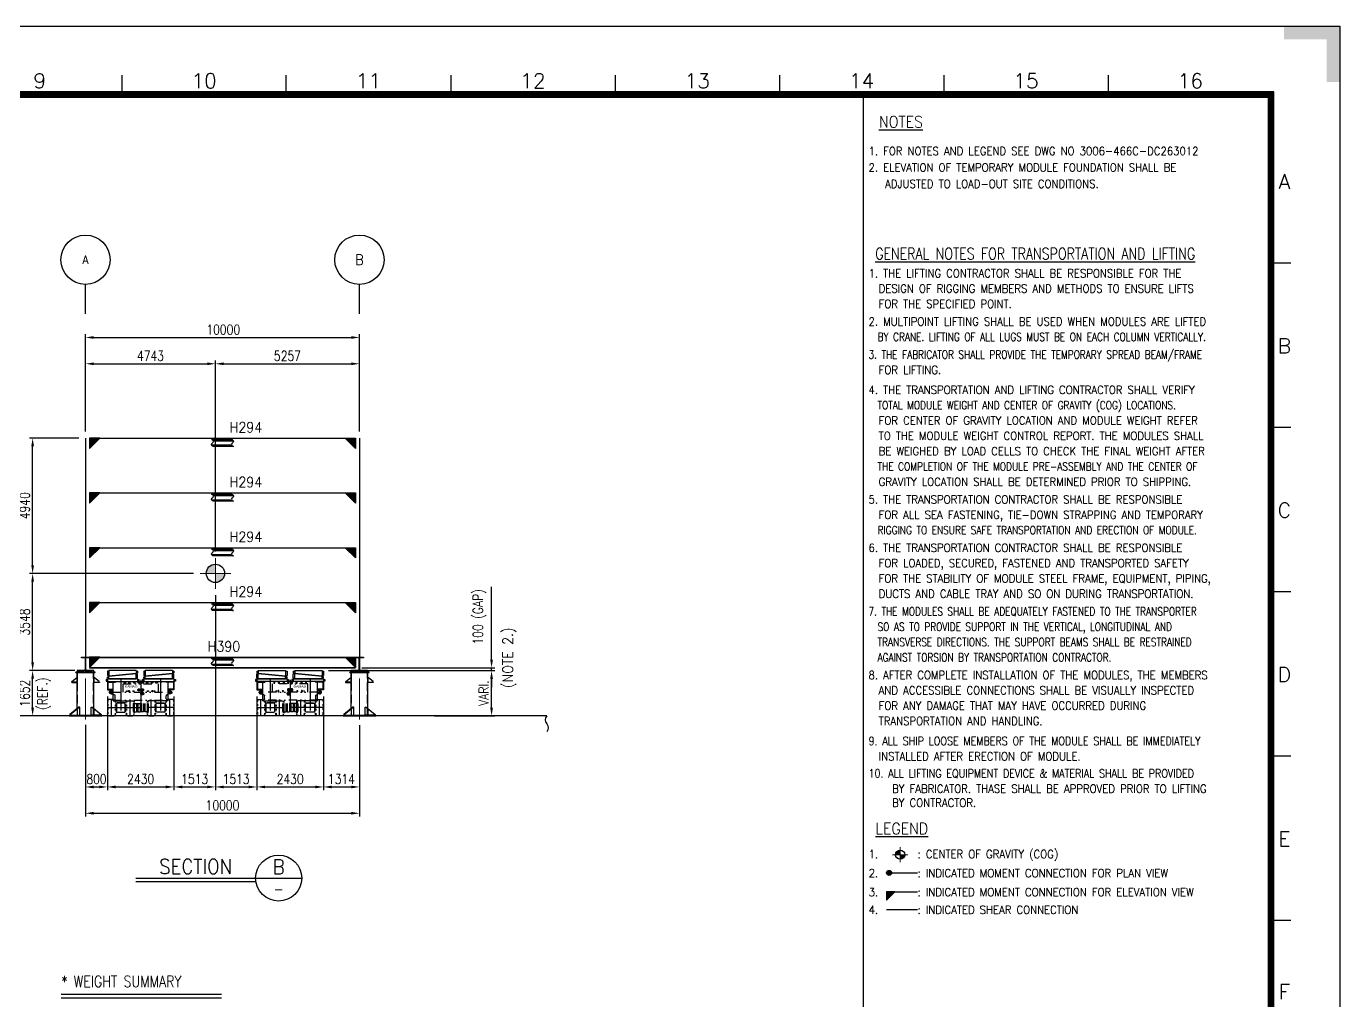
# Model space of a CAD drawing. Header units: metres. Extents: x 151392 to 252312, y -135713 to -64433.
# Drawn here: x 204364 to 252312, y -100013 to -64433 of the extents above; entities that cross this region are included whole.
import ezdxf
from ezdxf.enums import TextEntityAlignment as Align

# ---------------------------------------------------------------- set-up
doc = ezdxf.new("R2010")
doc.units = ezdxf.units.M
doc.header["$LTSCALE"] = 1200
for name, pattern in [('CENTER', [2, 1.25, -0.25, 0.25, -0.25]), ('CONTINOUS', [0]), ('DIVIDE', [1.25, 0.5, -0.25, 0, -0.25, 0, -0.25]), ('HIDDEN', [0.375, 0.25, -0.125]), ('PHANTOM', [2.5, 1.25, -0.25, 0.25, -0.25, 0.25, -0.25])]:
    doc.linetypes.add(name, pattern=pattern)
doc.layers.get('0').update_dxf_attribs({"color": 9})
for name, color, linetype in [('CDIMEN', 7, 'Continuous'), ('CH', 2, 'Continuous'), ('CO', 7, 'Continuous'), ('CON', 2, 'Continuous'), ('CTEXTO', 7, 'Continuous'), ('DIM', 2, 'Continuous'), ('ETBLKA', 7, 'Continuous'), ('FORMAT', 2, 'Continuous'), ('hi', 2, 'HIDDEN'), ('li', 4, 'PHANTOM'), ('PLATAF', 2, 'Continuous'), ('TIRE', 6, 'DIVIDE'), ('TRANS', 121, 'DIVIDE')]:
    doc.layers.add(name, color=color, linetype=linetype)
doc.layers.add('CE', color=1, linetype='CENTER', lineweight=9)
doc.styles.add('HLVM', font='HLVM')
doc.styles.add('ROMANS', font='romans.shx', dxfattribs={"width": 0.8, "height": 360, "bigfont": 'ghs.shx'})
doc.styles.add('romans1', font='ROMANS.SHX', dxfattribs={"width": 0.8, "height": 360})
doc.styles.add('ROS3', font='romans.shx')
doc.styles.add('RS3', font='ROMANS.shx', dxfattribs={"width": 0.8, "height": 150})
doc.dimstyles.new('romans1$0', dxfattribs={"dimscale": 150, "dimtxt": 3, "dimasz": 2.5, "dimexe": 1, "dimexo": 2, "dimgap": 1, "dimtad": 0, "dimdec": 0, "dimtxsty": 'ROMANS', "dimcen": 2.5, "dimclrd": 2, "dimclre": 2, "dimclrt": 3, "dimazin": 0, "dimtfac": 1, "dimtdec": 0, "dimtmove": 0, "dimatfit": 3, "dimfxl": 0, "dimtvp": 0.85, "dimarcsym": 0})

# ---------------------------------------------------------------- blocks, each defined once
blk = doc.blocks.new('Offshore_HEC')
at = {"lineweight": 25}
for p, q in [((470.54, 579.16), (470.54, 573.16)), ((520.54, 573.16), (520.54, 579.16)), ((570.54, 579.16), (570.54, 573.16)), ((620.54, 579.16), (620.54, 573.16)), ((670.54, 579.16), (670.54, 573.16)), ((720.54, 579.16), (720.54, 573.16)), ((770.54, 579.16), (770.54, 573.16)), ((821, 574), (20, 574)), ((820.88, 573.88), (20.13, 573.88)), ((820.76, 573.76), (20.25, 573.76)), ((820.64, 573.64), (20.37, 573.64)), ((820.52, 573.52), (20.5, 573.52)), ((820.4, 573.4), (20.63, 573.4)), ((820.28, 573.28), (20.75, 573.28)), ((820.16, 573.16), (20.87, 573.16)), ((820.04, 573.04), (21, 573.04)), ((819.8, 572.8), (21.13, 572.8)), ((819.92, 572.92), (21.25, 572.92)), ((819.68, 572.68), (21.37, 572.68)), ((819.56, 572.56), (21.5, 572.56)), ((819.44, 572.44), (21.63, 572.44)), ((819.32, 572.32), (21.75, 572.32)), ((695.99, 572.32), (695.99, 58.46)), ((819.32, 21.75), (819.32, 572.32)), ((819.44, 21.62), (819.44, 572.44)), ((819.56, 21.5), (819.56, 572.56)), ((819.68, 21.38), (819.68, 572.68)), ((819.8, 21.25), (819.8, 572.8)), ((819.92, 21.12), (819.92, 572.92)), ((820.04, 21), (820.04, 573.04)), ((820.16, 20.88), (820.16, 573.16)), ((820.28, 20.75), (820.28, 573.28)), ((820.4, 20.62), (820.4, 573.4)), ((820.52, 20.5), (820.52, 573.52)), ((820.64, 20.38), (820.64, 573.64)), ((820.76, 20.25), (820.76, 573.76)), ((820.88, 20.12), (820.88, 573.88)), ((821, 20), (821, 574)), ((820.16, 522), (826.16, 522)), ((820.16, 472), (826.16, 472)), ((820.16, 422), (826.16, 422)), ((820.16, 372), (826.16, 372)), ((820.16, 322), (826.16, 322))]:
    blk.add_line(p, q, dxfattribs=at)
blk.add_lwpolyline([(0, 0), (0, 594), (841, 594), (841, 0)], close=True, dxfattribs=at)
at = {"lineweight": 9}
for points in [[(837, 590), (824, 590), (841, 594), (824, 594)], [(841, 577), (837, 577), (841, 594), (837, 590)]]:
    blk.add_solid(points, dxfattribs=at)
at = {"lineweight": 20, "style": 'ROMANS'}
for s, p in [('9', (445.54, 575.16)), ('10', (495.54, 575.16)), ('11', (545.54, 575.16)), ('12', (595.54, 575.16)), ('13', (645.54, 575.16)), ('14', (695.54, 575.16)), ('15', (745.54, 575.16)), ('16', (795.54, 575.16)), ('A', (824.16, 544.5)), ('B', (824.16, 494.5)), ('C', (824.16, 444.5)), ('D', (824.16, 394.5)), ('E', (824.16, 344.5)), ('F', (824.16, 298))]:
    blk.add_text(s, height=4.5, dxfattribs=at).set_placement(p, align=Align.CENTER)
blk = doc.blocks.new('SHE')
at = {"layer": 'PLATAF', "linetype": 'Continuous'}
for radius in [90, 65, 40, 15]:
    blk.add_circle((0, -90), radius, dxfattribs=at)
blk = doc.blocks.new('COG')
at = {"layer": 'CH', "linetype": 'Continuous'}
h = blk.add_hatch(color=7, dxfattribs=at)
h.paths.add_polyline_path([(0, 0), (0, 2.78, 0.414214), (-2.78, 0)])
h.paths.add_polyline_path([(2.78, 0), (0, 0), (0, -2.78, 0.414214)])
at = {"layer": 'CE'}
for p, q in [((0, 4.66), (0, -4.66)), ((-4.66, 0), (4.66, 0))]:
    blk.add_line(p, q, dxfattribs=at)
at = {"layer": 'CH', "color": 2, "linetype": 'Continuous'}
blk.add_circle((0, 0), 2.78, dxfattribs=at)
blk = doc.blocks.new('A$C22C75401')
at = {"layer": 'PLATAF'}
for p, q in [((-267, 0), (319, 0)), ((-319, -120), (267, -120))]:
    blk.add_line(p, q, dxfattribs=at)
blk.add_lwpolyline([(318, -160), (-267, -160, -0.066855), (-293, -151, -0.617571), (-293, -60, 0.618498), (-293, 31, 0.06861), (-319, 40), (267, 40, -0.066855), (293, 31, -0.617571), (293, -60, 0.618498), (293, -151, 0.06861), (319, -160)], format="xyb", dxfattribs=at)
blk = doc.blocks.new('A$C32434BD1')
at = {"layer": 'CE'}
blk.add_line((0, -533), (0, 45), dxfattribs=at)
at = {"layer": 'PLATAF'}
blk.add_lwpolyline([(150, 0), (150, -18), (31.5, -18, 0.4142136), (5.5, -44), (5.5, -444, 0.4142136), (31.5, -470), (150, -470), (150, -488), (-150, -488), (-150, -470), (-31.5, -470, 0.4142136), (-5.5, -444), (-5.5, -44, 0.4142136), (-31.5, -18), (-150, -18), (-150, 0)], format="xyb", close=True, dxfattribs=at)
blk = doc.blocks.new('A$C721B4DD2')
at = {"layer": 'TIRE', "color": 6, "ltscale": 0.1}
for p, q in [((-1195, -750), (-1215, -800)), ((-1215, -800), (-1215, -1260)), ((-1195, -750), (-1195, -1310)), ((-935, -780), (-935, -1310)), ((-915, -780), (-915, -1260)), ((-535, -780), (-535, -1260)), ((-515, -780), (-515, -1310)), ((-255, -780), (-255, -875)), ((-235, -780), (-235, -875)), ((235, -780), (235, -875)), ((255, -780), (255, -875)), ((515, -780), (515, -1310)), ((535, -780), (535, -1260)), ((915, -780), (915, -1260)), ((935, -780), (935, -1310)), ((1195, -750), (1215, -800)), ((1195, -750), (1195, -1310)), ((1215, -800), (1215, -1260)), ((-935, -1310), (-915, -1260)), ((-515, -1310), (-535, -1260)), ((-255, -1170), (-255, -1310)), ((-255, -1310), (-235, -1260)), ((-235, -1170), (-235, -1260)), ((235, -1170), (235, -1260)), ((255, -1310), (235, -1260)), ((255, -1170), (255, -1310)), ((515, -1310), (535, -1260)), ((935, -1310), (915, -1260)), ((1195, -1310), (1215, -1260))]:
    blk.add_line(p, q, dxfattribs=at)
for points in [[(-1195, -750, -0.313497), (-1191, -745, -0.050788), (-1157, -736, -0.022256), (-1119, -732, -0.015911), (-1065, -730, -0.015911), (-1011, -732, -0.006141), (-1001, -733, -0.006141)], [(1195, -750, 0.313497), (1191, -745, 0.050788), (1157, -736, 0.022256), (1119, -732, 0.015911), (1065, -730, 0.015911), (1011, -732, 0.006141), (1001, -733, 0.006141)], [(-1195, -1310, 0.313497), (-1191, -1315, 0.050788), (-1157, -1324, 0.022256), (-1119, -1328, 0.015911), (-1065, -1330, 0.015911), (-1011, -1328, 0.022256), (-973, -1324, 0.050788), (-939, -1315, 0.313497), (-935, -1310, 0.313497)], [(-255, -1310, -0.313497), (-259, -1315, -0.050788), (-293, -1324, -0.022256), (-331, -1328, -0.015911), (-385, -1330, -0.015911), (-439, -1328, -0.022256), (-477, -1324, -0.050788), (-511, -1315, -0.313497), (-515, -1310, -0.313497)], [(255, -1310, 0.313497), (259, -1315, 0.050788), (293, -1324, 0.022256), (331, -1328, 0.015911), (385, -1330, 0.015911), (439, -1328, 0.022256), (477, -1324, 0.050788), (511, -1315, 0.313497), (515, -1310, 0.313497)], [(1195, -1310, -0.313497), (1191, -1315, -0.050788), (1157, -1324, -0.022256), (1119, -1328, -0.015911), (1065, -1330, -0.015911), (1011, -1328, -0.022256), (973, -1324, -0.050788), (939, -1315, -0.313497), (935, -1310, -0.313497)]]:
    blk.add_lwpolyline(points, format="xyb", dxfattribs=at)
at = {"layer": 'TRANS', "color": 7, "linetype": 'Continuous', "ltscale": 0.5}
for p, q in [((-1215, -80), (-1215, -380)), ((-1215, -80), (1215, -80)), ((-1215, -380), (-1001, -380)), ((-1001, -780), (-1001, -100)), ((1001, -780), (1001, -100)), ((1215, -380), (1001, -380)), ((1215, -80), (1215, -380)), ((-1001, -780), (-274, -780)), ((1001, -780), (274, -780))]:
    blk.add_line(p, q, dxfattribs=at)
at = {"layer": 'TRANS', "ltscale": 0.5}
for p, q in [((-1215, -100), (-644, -100)), ((-1215, -360), (-1001, -360)), ((-1195, -100), (-1195, -360)), ((-1084, -411), (-1001, -411)), ((-1001, -467), (1001, -467)), ((-644, -467), (-644, -80)), ((-644, -156), (644, -156)), ((644, -467), (644, -80)), ((1215, -100), (644, -100)), ((1215, -360), (1001, -360)), ((1084, -411), (1001, -411)), ((1195, -100), (1195, -360)), ((-1084, -524), (-1001, -524)), ((-963, -567), (-1001, -567)), ((-1001, -743), (-963, -743)), ((-1001, -760), (1001, -760)), ((-933, -713), (-933, -597)), ((-274, -875), (274, -875)), ((-274, -875), (-274, -1170)), ((-235, -875), (-235, -1185)), ((-235, -945), (-235, -1160)), ((-155, -875), (-155, -1185)), ((-105, -875), (-105, -1185)), ((-25, -875), (-25, -1185)), ((25, -875), (25, -1185)), ((105, -875), (105, -1185)), ((155, -875), (155, -1185)), ((235, -875), (235, -1185)), ((235, -945), (235, -1160)), ((274, -875), (274, -1170)), ((933, -713), (933, -597)), ((963, -567), (1001, -567)), ((1001, -743), (963, -743)), ((1084, -524), (1001, -524)), ((-274, -1030), (274, -1030)), ((-274, -1170), (-235, -1170)), ((-235, -1185), (-155, -1185)), ((-155, -1170), (-105, -1170)), ((-105, -1185), (-25, -1185)), ((-25, -1170), (25, -1170)), ((105, -1185), (25, -1185)), ((155, -1170), (105, -1170)), ((235, -1185), (155, -1185)), ((274, -1170), (235, -1170))]:
    blk.add_line(p, q, dxfattribs=at)
at = {"layer": 'TRANS', "color": 1, "linetype": 'CENTER'}
for p, q in [((-1153, -467), (-1015, -467)), ((-1084, -536), (-1084, -398)), ((-725, -20), (-725, -1140)), ((-653, -117), (-653, -117)), ((-607, -117), (-551, -117)), ((-579, -145), (-579, -89)), ((-520, -429), (-492, -429)), ((-506, -443), (-506, -415)), ((-458, -429), (-402, -429)), ((-441, -117), (-386, -117)), ((-430, -456), (-430, -401)), ((-414, -145), (-414, -89)), ((-242, -429), (-286, -429)), ((-264, -451), (-264, -407)), ((-260, -117), (-204, -117)), ((-232, -145), (-232, -89)), ((-110, -383), (-15, -383)), ((-97, -117), (-41, -117)), ((-69, -145), (-69, -89)), ((-63, -430), (-63, -335)), ((0, -20), (0, -1110)), ((110, -383), (15, -383)), ((97, -117), (41, -117)), ((60, -581), (60, -442)), ((63, -430), (63, -335)), ((69, -145), (69, -89)), ((260, -117), (204, -117)), ((232, -145), (232, -89)), ((242, -429), (286, -429)), ((264, -451), (264, -407)), ((441, -117), (386, -117)), ((458, -429), (402, -429)), ((414, -145), (414, -89)), ((430, -456), (430, -401)), ((520, -429), (492, -429)), ((506, -443), (506, -415)), ((607, -117), (551, -117)), ((579, -145), (579, -89)), ((653, -117), (653, -117)), ((725, -20), (725, -1140)), ((1153, -467), (1015, -467)), ((1084, -536), (1084, -398)), ((-1065, -1330), (-1065, -730)), ((-385, -1330), (-385, -730)), ((-9, -512), (130, -512)), ((385, -1330), (385, -730)), ((1065, -1330), (1065, -730)), ((-1215, -1030), (-274, -1030)), ((1215, -1030), (274, -1030))]:
    blk.add_line(p, q, dxfattribs=at)
at = {"layer": 'TRANS', "color": 6, "ltscale": 0.1}
blk.add_line((-1195, -1310), (-1215, -1260), dxfattribs=at)
at = {"layer": 'TRANS', "ltscale": 0.5}
for points in [[(-555, -1200), (-555, -860), (-895, -860), (-895, -1200)], [(-565, -1190), (-565, -870), (-885, -870), (-885, -1190)], [(555, -1200), (555, -860), (895, -860), (895, -1200)], [(565, -1190), (565, -870), (885, -870), (885, -1190)]]:
    blk.add_lwpolyline(points, close=True, dxfattribs=at)
for centre, radius in [((-1084, -467), 56.6), ((-1084, -467), 44.1), ((-579, -117), 22.6), ((-579, -117), 17.6), ((-506, -429), 11.3), ((-506, -429), 8.82), ((-430, -429), 22.6), ((-430, -429), 17.6), ((-414, -117), 22.6), ((-414, -117), 17.6), ((-264, -429), 18.1), ((-264, -429), 14.1), ((-232, -117), 22.6), ((-232, -117), 17.6), ((-63, -383), 39.1), ((-63, -383), 30.5), ((-69, -117), 22.6), ((-69, -117), 17.6), ((60, -512), 56.6), ((60, -512), 44.1), ((63, -383), 39.1), ((63, -383), 30.5), ((69, -117), 22.6), ((69, -117), 17.6), ((232, -117), 22.6), ((232, -117), 17.6), ((264, -429), 18.1), ((264, -429), 14.1), ((414, -117), 22.6), ((414, -117), 17.6), ((430, -429), 22.6), ((430, -429), 17.6), ((506, -429), 11.3), ((506, -429), 8.82), ((579, -117), 22.6), ((579, -117), 17.6), ((1084, -467), 56.6), ((1084, -467), 44.1)]:
    blk.add_circle(centre, radius, dxfattribs=at)
for centre, start, end in [((-963, -597), 0, 90), ((-963, -713), 270, 0), ((963, -597), 90, 180), ((963, -713), 180, 270)]:
    blk.add_arc(centre, 30, start, end, dxfattribs=at)
at = {"layer": 'TRANS', "ltscale": 0.5, "style": 'HLVM', "width": 1.2}
blk.add_text('KAMAG', height=80, dxfattribs=at).set_placement((-579, -298))
blk = doc.blocks.new('A$C23C82A65')
at = {"layer": 'CON'}
for p, q in [((0, 80), (50, 80)), ((0, 20), (0, 80)), ((0, 20), (50, 20)), ((1050, 200), (50, 100)), ((50, 0), (50, 100)), ((50, 0), (1050, 0)), ((1050, 0), (1050, 200)), ((1050, 180), (1100, 180)), ((1050, 20), (1100, 20)), ((1100, 20), (1100, 180))]:
    blk.add_line(p, q, dxfattribs=at)
blk = doc.blocks.new('A$C5B146CE0')
at = {"layer": 'CON'}
for p, q in [((550, 0), (-550, 0)), ((-550, 0), (-550, -100)), ((550, 0), (550, -100)), ((-550, -20), (-600, -20)), ((-600, -20), (-600, -80)), ((-600, -80), (-550, -80)), ((-550, -100), (550, -100)), ((550, -20), (600, -20)), ((600, -80), (550, -80)), ((600, -20), (600, -80))]:
    blk.add_line(p, q, dxfattribs=at)
blk = doc.blocks.new('*D54')
at = {"layer": 'CDIMEN', "lineweight": -2, "ltscale": 0.1, "transparency": 16777216}
for p, q in [((206137, -87958), (204477, -87958)), ((204597, -89310), (204597, -88258)), ((207087, -89610), (204477, -89610))]:
    blk.add_line(p, q, dxfattribs=at)
at = {"layer": 'CDIMEN', "ltscale": 0.1, "transparency": 16777216}
for points in [[(204547, -88258), (204647, -88258), (204597, -87958)], [(204547, -89310), (204647, -89310), (204597, -89610)]]:
    blk.add_solid(points, dxfattribs=at)
at = {"layer": 'DEFPOINTS', "color": 0, "ltscale": 0.1, "transparency": 16777216}
for p in [(204597, -87958), (206377, -87958), (207327, -89610)]:
    blk.add_point(p, dxfattribs=at)
at = {"layer": 'CDIMEN', "color": 0, "ltscale": 0.1, "transparency": 16777216, "insert": (204309, -88784), "char_height": 360, "attachment_point": 5, "rotation": 90, "style": 'romans1'}
blk.add_mtext('1652', dxfattribs=at)
blk = doc.blocks.new('*D55')
at = {"layer": 'CDIMEN', "lineweight": -2, "ltscale": 0.1, "transparency": 16777216}
for p, q in [((207327, -88900), (207327, -92327)), ((209757, -88900), (209757, -92327)), ((207627, -92207), (209457, -92207))]:
    blk.add_line(p, q, dxfattribs=at)
at = {"layer": 'CDIMEN', "ltscale": 0.1, "transparency": 16777216}
for points in [[(207627, -92157), (207627, -92257), (207327, -92207)], [(209457, -92157), (209457, -92257), (209757, -92207)]]:
    blk.add_solid(points, dxfattribs=at)
at = {"layer": 'DEFPOINTS', "color": 0, "ltscale": 0.1, "transparency": 16777216}
for p in [(207327, -88660), (209757, -88660), (209757, -92207)]:
    blk.add_point(p, dxfattribs=at)
at = {"layer": 'CDIMEN', "color": 0, "ltscale": 0.1, "transparency": 16777216, "insert": (208542, -91919), "char_height": 360, "attachment_point": 5, "style": 'romans1'}
blk.add_mtext('2430', dxfattribs=at)
blk = doc.blocks.new('*D56')
at = {"layer": 'CDIMEN', "lineweight": -2, "ltscale": 0.1, "transparency": 16777216}
for p, q in [((211270, -85210), (211270, -92327)), ((209757, -88900), (209757, -92327)), ((210057, -92207), (210970, -92207))]:
    blk.add_line(p, q, dxfattribs=at)
at = {"layer": 'CDIMEN', "ltscale": 0.1, "transparency": 16777216}
for points in [[(210057, -92157), (210057, -92257), (209757, -92207)], [(210970, -92157), (210970, -92257), (211270, -92207)]]:
    blk.add_solid(points, dxfattribs=at)
at = {"layer": 'DEFPOINTS', "color": 0, "ltscale": 0.1, "transparency": 16777216}
for p in [(211270, -84970), (209757, -88660), (211270, -92207)]:
    blk.add_point(p, dxfattribs=at)
at = {"layer": 'CDIMEN', "color": 0, "ltscale": 0.1, "transparency": 16777216, "insert": (210513, -91919), "char_height": 360, "attachment_point": 5, "style": 'romans1'}
blk.add_mtext('1513', dxfattribs=at)
blk = doc.blocks.new('*D57')
at = {"layer": 'CDIMEN', "lineweight": -2, "ltscale": 0.1, "transparency": 16777216}
for p, q in [((212783, -88900), (212783, -92327)), ((215213, -88900), (215213, -92327)), ((213083, -92207), (214913, -92207))]:
    blk.add_line(p, q, dxfattribs=at)
at = {"layer": 'CDIMEN', "ltscale": 0.1, "transparency": 16777216}
for points in [[(213083, -92157), (213083, -92257), (212783, -92207)], [(214913, -92157), (214913, -92257), (215213, -92207)]]:
    blk.add_solid(points, dxfattribs=at)
at = {"layer": 'DEFPOINTS', "color": 0, "ltscale": 0.1, "transparency": 16777216}
for p in [(212783, -88660), (215213, -88660), (215213, -92207)]:
    blk.add_point(p, dxfattribs=at)
at = {"layer": 'CDIMEN', "color": 0, "ltscale": 0.1, "transparency": 16777216, "insert": (213998, -91919), "char_height": 360, "attachment_point": 5, "style": 'romans1'}
blk.add_mtext('2430', dxfattribs=at)
blk = doc.blocks.new('*D58')
at = {"layer": 'CDIMEN', "lineweight": -2, "ltscale": 0.1, "transparency": 16777216}
for p, q in [((215213, -88900), (215213, -92327)), ((216527, -89948), (216527, -92327)), ((215513, -92207), (216227, -92207))]:
    blk.add_line(p, q, dxfattribs=at)
at = {"layer": 'CDIMEN', "ltscale": 0.1, "transparency": 16777216}
for points in [[(215513, -92157), (215513, -92257), (215213, -92207)], [(216227, -92157), (216227, -92257), (216527, -92207)]]:
    blk.add_solid(points, dxfattribs=at)
at = {"layer": 'DEFPOINTS', "color": 0, "ltscale": 0.1, "transparency": 16777216}
for p in [(215213, -88660), (216527, -89708), (216527, -92207)]:
    blk.add_point(p, dxfattribs=at)
at = {"layer": 'CDIMEN', "color": 0, "ltscale": 0.1, "transparency": 16777216, "insert": (215870, -91919), "char_height": 360, "attachment_point": 5, "style": 'romans1'}
blk.add_mtext('1314', dxfattribs=at)
blk = doc.blocks.new('*D59')
at = {"layer": 'CDIMEN', "lineweight": -2, "ltscale": 0.1, "transparency": 16777216}
for p, q in [((206527, -89944), (206527, -93287)), ((216527, -89948), (216527, -93287)), ((206827, -93167), (216227, -93167))]:
    blk.add_line(p, q, dxfattribs=at)
at = {"layer": 'CDIMEN', "ltscale": 0.1, "transparency": 16777216}
for points in [[(206827, -93117), (206827, -93217), (206527, -93167)], [(216227, -93117), (216227, -93217), (216527, -93167)]]:
    blk.add_solid(points, dxfattribs=at)
at = {"layer": 'DEFPOINTS', "color": 0, "ltscale": 0.1, "transparency": 16777216}
for p in [(206527, -89704), (216527, -89708), (216527, -93167)]:
    blk.add_point(p, dxfattribs=at)
at = {"layer": 'CDIMEN', "color": 0, "ltscale": 0.1, "transparency": 16777216, "insert": (211527, -92879), "char_height": 360, "attachment_point": 5, "style": 'romans1'}
blk.add_mtext('10000', dxfattribs=at)
blk = doc.blocks.new('*D60')
at = {"layer": 'CDIMEN', "lineweight": -2, "ltscale": 0.1, "transparency": 16777216}
for p, q in [((207327, -88900), (207327, -92327)), ((206527, -89944), (206527, -92327)), ((206827, -92207), (207027, -92207))]:
    blk.add_line(p, q, dxfattribs=at)
at = {"layer": 'CDIMEN', "ltscale": 0.1, "transparency": 16777216}
for points in [[(206827, -92157), (206827, -92257), (206527, -92207)], [(207027, -92157), (207027, -92257), (207327, -92207)]]:
    blk.add_solid(points, dxfattribs=at)
at = {"layer": 'DEFPOINTS', "color": 0, "ltscale": 0.1, "transparency": 16777216}
for p in [(207327, -88660), (206527, -89704), (207327, -92207)]:
    blk.add_point(p, dxfattribs=at)
at = {"layer": 'CDIMEN', "color": 0, "ltscale": 0.1, "transparency": 16777216, "insert": (206927, -91919), "char_height": 360, "attachment_point": 5, "style": 'romans1'}
blk.add_mtext('800', dxfattribs=at)
blk = doc.blocks.new('*D61')
at = {"layer": 'CDIMEN', "lineweight": -2, "ltscale": 0.1, "transparency": 16777216}
for p, q in [((211270, -85210), (211270, -92327)), ((212783, -88900), (212783, -92327)), ((211570, -92207), (212483, -92207))]:
    blk.add_line(p, q, dxfattribs=at)
at = {"layer": 'CDIMEN', "ltscale": 0.1, "transparency": 16777216}
for points in [[(211570, -92157), (211570, -92257), (211270, -92207)], [(212483, -92157), (212483, -92257), (212783, -92207)]]:
    blk.add_solid(points, dxfattribs=at)
at = {"layer": 'DEFPOINTS', "color": 0, "ltscale": 0.1, "transparency": 16777216}
for p in [(211270, -84970), (212783, -88660), (212783, -92207)]:
    blk.add_point(p, dxfattribs=at)
at = {"layer": 'CDIMEN', "color": 0, "ltscale": 0.1, "transparency": 16777216, "insert": (212026, -91919), "char_height": 360, "attachment_point": 5, "style": 'romans1'}
blk.add_mtext('1513', dxfattribs=at)
blk = doc.blocks.new('*D62')
at = {"layer": 'CDIMEN', "lineweight": -2, "ltscale": 0.1, "transparency": 16777216}
for p, q in [((221350, -87560), (221350, -84905)), ((215403, -87960), (221470, -87960)), ((216617, -87860), (221470, -87860)), ((221350, -87960), (221350, -87860)), ((221350, -88260), (221350, -88560))]:
    blk.add_line(p, q, dxfattribs=at)
at = {"layer": 'CDIMEN', "ltscale": 0.1, "transparency": 16777216}
for points in [[(221300, -87560), (221400, -87560), (221350, -87860)], [(221300, -88260), (221400, -88260), (221350, -87960)]]:
    blk.add_solid(points, dxfattribs=at)
at = {"layer": 'DEFPOINTS', "color": 0, "ltscale": 0.1, "transparency": 16777216}
for p in [(215163, -87960), (216377, -87860), (221350, -87860)]:
    blk.add_point(p, dxfattribs=at)
at = {"layer": 'CDIMEN', "color": 0, "ltscale": 0.1, "transparency": 16777216, "insert": (220911, -85995), "char_height": 360, "attachment_point": 5, "rotation": 90, "style": 'romans1'}
blk.add_mtext('100 (GAP)', dxfattribs=at)
blk = doc.blocks.new('*D63')
at = {"layer": 'CDIMEN', "lineweight": -2, "ltscale": 0.1, "transparency": 16777216}
for p, q in [((215403, -87960), (221470, -87960)), ((221350, -89310), (221350, -88260)), ((219272, -89610), (221470, -89610))]:
    blk.add_line(p, q, dxfattribs=at)
at = {"layer": 'CDIMEN', "ltscale": 0.1, "transparency": 16777216}
for points in [[(221300, -88260), (221400, -88260), (221350, -87960)], [(221300, -89310), (221400, -89310), (221350, -89610)]]:
    blk.add_solid(points, dxfattribs=at)
at = {"layer": 'DEFPOINTS', "color": 0, "ltscale": 0.1, "transparency": 16777216}
for p in [(215163, -87960), (221350, -87960), (219032, -89610)]:
    blk.add_point(p, dxfattribs=at)
at = {"layer": 'CDIMEN', "color": 0, "ltscale": 0.1, "transparency": 16777216, "insert": (221062, -88785), "char_height": 360, "attachment_point": 5, "rotation": 90, "style": 'romans1'}
blk.add_mtext('VARI.', dxfattribs=at)
blk = doc.blocks.new('*D52')
at = {"layer": 'CDIMEN', "lineweight": -2, "ltscale": 0.1, "transparency": 16777216}
for p, q in [((210471, -84410), (204477, -84410)), ((204597, -87658), (204597, -84710)), ((206137, -87958), (204477, -87958))]:
    blk.add_line(p, q, dxfattribs=at)
at = {"layer": 'CDIMEN', "ltscale": 0.1, "transparency": 16777216}
for points in [[(204547, -84710), (204647, -84710), (204597, -84410)], [(204547, -87658), (204647, -87658), (204597, -87958)]]:
    blk.add_solid(points, dxfattribs=at)
at = {"layer": 'DEFPOINTS', "color": 0, "ltscale": 0.1, "transparency": 16777216}
for p in [(204597, -84410), (210711, -84410), (206377, -87958)]:
    blk.add_point(p, dxfattribs=at)
at = {"layer": 'CDIMEN', "color": 0, "ltscale": 0.1, "transparency": 16777216, "insert": (204309, -86184), "char_height": 360, "attachment_point": 5, "rotation": 90, "style": 'romans1'}
blk.add_mtext('3548', dxfattribs=at)
blk = doc.blocks.new('*D53')
at = {"layer": 'CDIMEN', "lineweight": -2, "ltscale": 0.1, "transparency": 16777216}
for p, q in [((206287, -79470), (204477, -79470)), ((204597, -84110), (204597, -79770)), ((210471, -84410), (204477, -84410))]:
    blk.add_line(p, q, dxfattribs=at)
at = {"layer": 'CDIMEN', "ltscale": 0.1, "transparency": 16777216}
for points in [[(204547, -79770), (204647, -79770), (204597, -79470)], [(204547, -84110), (204647, -84110), (204597, -84410)]]:
    blk.add_solid(points, dxfattribs=at)
at = {"layer": 'DEFPOINTS', "color": 0, "ltscale": 0.1, "transparency": 16777216}
for p in [(204597, -79470), (206527, -79470), (210711, -84410)]:
    blk.add_point(p, dxfattribs=at)
at = {"layer": 'CDIMEN', "color": 0, "ltscale": 0.1, "transparency": 16777216, "insert": (204309, -81940), "char_height": 360, "attachment_point": 5, "rotation": 90, "style": 'romans1'}
blk.add_mtext('4940', dxfattribs=at)
blk = doc.blocks.new('A$C5AAE1336')
at = {"layer": 'CE'}
blk.add_line((0, -135), (0, 1580), dxfattribs=at)
at = {"layer": 'hi'}
for p, q in [((-292, 18), (-292, 1580)), ((292, 18), (292, 1580)), ((-305, 265), (-305, 18)), ((305, 265), (305, 18))]:
    blk.add_line(p, q, dxfattribs=at)
at = {"layer": 'li'}
for p, q in [((350, 1600), (-350, 1600)), ((-350, 1580), (-350, 1600)), ((-350, 1580), (350, 1580)), ((-305, 265), (-305, 1580)), ((305, 265), (305, 1580)), ((350, 1580), (350, 1600)), ((-600, 18), (600, 18)), ((-600, 0), (-600, 18)), ((-600, 0), (600, 0)), ((-562, 43), (-576, 43)), ((562, 43), (576, 43)), ((600, 0), (600, 18))]:
    blk.add_line(p, q, dxfattribs=at)
for points in [[(-505, 1218), (-305, 1218), (-305, 1234), (-505, 1234)], [(505, 1218), (305, 1218), (305, 1234), (505, 1234)]]:
    blk.add_lwpolyline(points, close=True, dxfattribs=at)
for points in [[(-495, 1234), (-495, 1259), (-330, 1384), (-305, 1384), (-305, 1249), (-320, 1234)], [(495, 1234), (495, 1259), (330, 1384), (305, 1384), (305, 1249), (320, 1234)], [(-219, 18), (-208, 33), (-208, 318), (-240, 318), (-576, 43), (-576, 18), (-219, 18)], [(-562, 18), (-562, 43), (-226, 318)], [(219, 18), (208, 33), (208, 318), (240, 318), (576, 43), (576, 18), (219, 18)], [(562, 18), (562, 43), (226, 318)]]:
    blk.add_lwpolyline(points, dxfattribs=at)
blk = doc.blocks.new('A$C5B086E0D')
at = {"layer": 'CH', "color": 1, "linetype": 'Continuous'}
for points in [[(-221, 52, 0.14799), (-267, 0)], [(-156, 52, 0.175421), (-216, 0)], [(-75, 52, 0.225429), (-163, 0)], [(-59, 52, 0.121184), (-107, 0)], [(20, 52, 0.128783), (-19, 0, 0.031795)], [(79, 52, 0.14799), (33, 0)], [(144, 52, 0.175421), (84, 0)], [(225, 52, 0.225429), (137, 0)], [(241, 52, 0.121184), (193, 0)]]:
    blk.add_lwpolyline(points, format="xyb", dxfattribs=at)
at = {"layer": 'li'}
blk.add_lwpolyline([(-300, 0), (300, 0), (300, 52), (-300, 52)], close=True, dxfattribs=at)
blk = doc.blocks.new('*D65')
at = {"layer": 'CDIMEN', "lineweight": -2, "ltscale": 0.1, "transparency": 16777216}
for p, q in [((206527, -79230), (206527, -76636)), ((211270, -83611), (211270, -76636)), ((206827, -76756), (210970, -76756))]:
    blk.add_line(p, q, dxfattribs=at)
at = {"layer": 'CDIMEN', "ltscale": 0.1, "transparency": 16777216}
for points in [[(206827, -76706), (206827, -76806), (206527, -76756)], [(210970, -76706), (210970, -76806), (211270, -76756)]]:
    blk.add_solid(points, dxfattribs=at)
at = {"layer": 'DEFPOINTS', "color": 0, "ltscale": 0.1, "transparency": 16777216}
for p in [(211270, -76756), (206527, -79470), (211270, -83851)]:
    blk.add_point(p, dxfattribs=at)
at = {"layer": 'CDIMEN', "color": 0, "ltscale": 0.1, "transparency": 16777216, "insert": (208898, -76468), "char_height": 360, "attachment_point": 5, "style": 'romans1'}
blk.add_mtext('4743', dxfattribs=at)
blk = doc.blocks.new('*D66')
at = {"layer": 'CDIMEN', "lineweight": -2, "ltscale": 0.1, "transparency": 16777216}
for p, q in [((211270, -83611), (211270, -76636)), ((216527, -79230), (216527, -76636)), ((211570, -76756), (216227, -76756))]:
    blk.add_line(p, q, dxfattribs=at)
at = {"layer": 'CDIMEN', "ltscale": 0.1, "transparency": 16777216}
for points in [[(211570, -76706), (211570, -76806), (211270, -76756)], [(216227, -76706), (216227, -76806), (216527, -76756)]]:
    blk.add_solid(points, dxfattribs=at)
at = {"layer": 'DEFPOINTS', "color": 0, "ltscale": 0.1, "transparency": 16777216}
for p in [(216527, -76756), (216527, -79470), (211270, -83851)]:
    blk.add_point(p, dxfattribs=at)
at = {"layer": 'CDIMEN', "color": 0, "ltscale": 0.1, "transparency": 16777216, "insert": (213898, -76468), "char_height": 360, "attachment_point": 5, "style": 'romans1'}
blk.add_mtext('5257', dxfattribs=at)
blk = doc.blocks.new('*D67')
at = {"layer": 'CDIMEN', "lineweight": -2, "ltscale": 0.1, "transparency": 16777216}
for p, q in [((206527, -79230), (206527, -75676)), ((216527, -79230), (216527, -75676)), ((206827, -75796), (216227, -75796))]:
    blk.add_line(p, q, dxfattribs=at)
at = {"layer": 'CDIMEN', "ltscale": 0.1, "transparency": 16777216}
for points in [[(206827, -75746), (206827, -75846), (206527, -75796)], [(216227, -75746), (216227, -75846), (216527, -75796)]]:
    blk.add_solid(points, dxfattribs=at)
at = {"layer": 'DEFPOINTS', "color": 0, "ltscale": 0.1, "transparency": 16777216}
for p in [(216527, -75796), (206527, -79470), (216527, -79470)]:
    blk.add_point(p, dxfattribs=at)
at = {"layer": 'CDIMEN', "color": 0, "ltscale": 0.1, "transparency": 16777216, "insert": (211554, -75508), "char_height": 360, "attachment_point": 5, "style": 'romans1'}
blk.add_mtext('10000', dxfattribs=at)

msp = doc.modelspace()

# ---------------------------------------------------------------- hatches: boundary and pattern name
at = {"layer": 'PLATAF', "linetype": 'Continuous'}
msp.add_hatch(color=256, dxfattribs=at).paths.add_polyline_path([(236070.9, -96040.8), (235770.9, -96040.8), (235770.9, -96340.8)])

# ---------------------------------------------------------------- linework, layer by layer
msp.add_line((252312.1, -64432.6), (252312.1, -69184.6))
at = {"color": 83}
msp.add_line((223361.8, -89609.9), (199923.3, -89609.9), dxfattribs=at)
msp.add_lwpolyline([(223361.8, -89609.9, 0.4), (223361.8, -89902.1, -0.4), (223361.8, -90194.2)], format="xyb", dxfattribs=at)
at = {"layer": 'CH', "color": 2, "linetype": 'CONTINOUS'}
for p, q in [((205640, -99774.6), (211487.8, -99774.6)), ((205640, -99909.6), (211487.8, -99909.6))]:
    msp.add_line(p, q, dxfattribs=at)
at = {"layer": 'CH'}
msp.add_line((205640, -99909.6), (211202.9, -99909.6), dxfattribs=at)
at = {"layer": 'FORMAT'}
for p, q in [((206526.9, -74937), (206526.9, -73857)), ((216526.9, -74937), (216526.9, -73857)), ((208367.7, -95534.2), (214417.8, -95534.2)), ((208367.7, -95654.2), (212746.4, -95654.2))]:
    msp.add_line(p, q, dxfattribs=at)
for centre, radius in [((206526.9, -72957), 900), ((216526.9, -72957), 900), ((213577.8, -95534.2), 840)]:
    msp.add_circle(centre, radius, dxfattribs=at)
at = {"layer": 'PLATAF', "linetype": 'Continuous'}
for p, q in [((206676.9, -79470.3), (216376.9, -79470.3)), ((206676.9, -81470.3), (216376.9, -81470.3)), ((206676.9, -83470.3), (216376.9, -83470.3)), ((206676.9, -85470.3), (216376.9, -85470.3)), ((206676.9, -87470.3), (216376.9, -87470.3)), ((206676.9, -87486.3), (216376.9, -87486.3)), ((206676.9, -87844.3), (216376.9, -87844.3)), ((206676.9, -87860.3), (216376.9, -87860.3)), ((235950.9, -95345.5), (236892.9, -95345.5)), ((236070.9, -96040.8), (236892.9, -96040.8)), ((235770.9, -96684), (236892.9, -96684))]:
    msp.add_line(p, q, dxfattribs=at)
at = {"layer": 'PLATAF'}
for points in [[(206526.9, -79470.3), (206526.9, -87958.3)], [(216526.9, -79470.3), (216526.9, -87958.3)]]:
    msp.add_lwpolyline(points, dxfattribs=at)
at = {"layer": 'PLATAF', "linetype": 'Continuous'}
for points in [[(206676.9, -79470.3), (206676.9, -79845.3), (207051.9, -79470.3), (206676.9, -79470.3)], [(216376.9, -79470.3), (216376.9, -79845.3), (216001.9, -79470.3), (216376.9, -79470.3)], [(206676.9, -81470.3), (206676.9, -81845.3), (207051.9, -81470.3), (206676.9, -81470.3)], [(216376.9, -81470.3), (216376.9, -81845.3), (216001.9, -81470.3), (216376.9, -81470.3)], [(206676.9, -83470.3), (206676.9, -83845.3), (207051.9, -83470.3), (206676.9, -83470.3)], [(216376.9, -83470.3), (216376.9, -83845.3), (216001.9, -83470.3), (216376.9, -83470.3)], [(206676.9, -85470.3), (206676.9, -85845.3), (207051.9, -85470.3), (206676.9, -85470.3)], [(216376.9, -85470.3), (216376.9, -85845.3), (216001.9, -85470.3), (216376.9, -85470.3)], [(206676.9, -87470.3), (206676.9, -87845.3), (207051.9, -87470.3), (206676.9, -87470.3)], [(216376.9, -87470.3), (216376.9, -87845.3), (216001.9, -87470.3), (216376.9, -87470.3)], [(236070.9, -96040.8), (235770.9, -96040.8), (235770.9, -96340.8), (236070.9, -96040.8)]]:
    msp.add_lwpolyline(points, dxfattribs=at)
for points in [[(206676.9, -79470.3), (206676.9, -79845.3), (207051.9, -79470.3)], [(216376.9, -79470.3), (216376.9, -79845.3), (216001.9, -79470.3)], [(206676.9, -81470.3), (206676.9, -81845.3), (207051.9, -81470.3)], [(216376.9, -81470.3), (216376.9, -81845.3), (216001.9, -81470.3)], [(206676.9, -83470.3), (206676.9, -83845.3), (207051.9, -83470.3)], [(216376.9, -83470.3), (216376.9, -83845.3), (216001.9, -83470.3)], [(206676.9, -85470.3), (206676.9, -85845.3), (207051.9, -85470.3)], [(216376.9, -85470.3), (216376.9, -85845.3), (216001.9, -85470.3)], [(206676.9, -87470.3), (206676.9, -87845.3), (207051.9, -87470.3)], [(216376.9, -87470.3), (216376.9, -87845.3), (216001.9, -87470.3)]]:
    msp.add_solid(points, dxfattribs=at)

# ---------------------------------------------------------------- block references
for name, p in [('A$C32434BD1', (206526.9, -87470.3)), ('A$C32434BD1', (216526.9, -87470.3)), ('A$C5AAE1336', (206526.9, -89609.9)), ('A$C5B086E0D', (206526.9, -88009.9)), ('A$C5AAE1336', (216526.9, -89609.9)), ('A$C5B086E0D', (216526.9, -88009.9)), ('A$C5B146CE0', (207876.9, -88260.3)), ('A$C5B146CE0', (209206.9, -88260.3))]:
    msp.add_blockref(name, p)
at = {"xscale": -1}
for p in [(213332.9, -88260.3), (214662.9, -88260.3)]:
    msp.add_blockref('A$C5B146CE0', p, dxfattribs=at)
at = {"layer": 'CO'}
for p, xscale, yscale, zscale in [((211269.9, -84410.3), 120, 120, 120), ((236267.1, -94679.6), 60, 60, 60)]:
    msp.add_blockref('COG', p, dxfattribs=dict(at, xscale=xscale, yscale=yscale, zscale=zscale))
at = {"layer": 'CON', "rotation": 180}
for p in [(208426.9, -87960.3), (209756.9, -87960.3)]:
    msp.add_blockref('A$C23C82A65', p, dxfattribs=at)
at = {"layer": 'CON'}
for p in [(207326.9, -88260.3), (208656.9, -88260.3)]:
    msp.add_blockref('A$C23C82A65', p, dxfattribs=at)
at = {"layer": 'CON', "xscale": -1, "rotation": 180}
for p in [(212782.9, -87960.3), (214112.9, -87960.3)]:
    msp.add_blockref('A$C23C82A65', p, dxfattribs=at)
at = {"layer": 'CON', "xscale": -1}
for p in [(213882.9, -88260.3), (215212.9, -88260.3)]:
    msp.add_blockref('A$C23C82A65', p, dxfattribs=at)
at = {"layer": 'DIM'}
msp.add_blockref('A$C721B4DD2', (208541.9, -88280.3), dxfattribs=at)
at = {"layer": 'DIM', "xscale": -1}
msp.add_blockref('A$C721B4DD2', (213997.9, -88280.3), dxfattribs=at)
at = {"layer": 'ETBLKA', "xscale": 120, "yscale": 120, "zscale": 120}
msp.add_blockref('Offshore_HEC', (151392.1, -135712.6), dxfattribs=at)
at = {"layer": 'PLATAF', "xscale": 1.25, "yscale": 1.25, "zscale": 1.25}
for p in [(211526.9, -79570.3), (211526.9, -81570.3), (211526.9, -83570.3), (211526.9, -83570.3), (211526.9, -85570.3), (211526.9, -87570.3)]:
    msp.add_blockref('A$C22C75401', p, dxfattribs=at)
at = {"layer": 'PLATAF', "linetype": 'Continuous'}
msp.add_blockref('SHE', (235860.9, -95255.5), dxfattribs=at)

# ---------------------------------------------------------------- texts
at = {"layer": 'CDIMEN', "ltscale": 0.1, "style": 'ROMANS', "width": 0.9}
msp.add_text('(NOTE 2.)', height=375, rotation=90, dxfattribs=at).set_placement((222128.4, -87490.9), align=Align.CENTER)
at = {"layer": 'CDIMEN', "ltscale": 0.1, "style": 'RS3', "width": 0.8}
msp.add_text('(REF.)', height=360, rotation=90, dxfattribs=at).set_placement((205242.1, -88805.6), align=Align.BOTTOM_CENTER)
at = {"layer": 'CO', "color": 2, "style": 'RS3', "width": 0.8}
msp.add_text('* WEIGHT SUMMARY', height=420, dxfattribs=at).set_placement((205640, -99644.7), align=Align.BOTTOM_LEFT)
at = {"layer": 'CTEXTO', "style": 'ROMANS', "width": 0.9}
for s, p in [('1. FOR NOTES AND LEGEND SEE DWG NO 3006-466C-DC263012', (235111.2, -69229.2)), ('2. ELEVATION OF TEMPORARY MODULE FOUNDATION SHALL BE', (235111.2, -69829.2)), ('   ADJUSTED TO LOAD-OUT SITE CONDITIONS.', (235111.2, -70429.2))]:
    msp.add_text(s, height=300, dxfattribs=at).set_placement(p, align=Align.BOTTOM_LEFT)
at = {"layer": 'CTEXTO', "style": 'ROMANS'}
for s, width, p in [('1. THE LIFTING CONTRACTOR SHALL BE RESPONSIBLE FOR THE', 0.9, (235111.2, -73601.9)), ('  DESIGN OF RIGGING MEMBERS AND METHODS TO ENSURE LIFTS', 0.9, (235111.2, -74161.4)), ('  FOR THE SPECIFIED POINT. ', 0.9, (235111.2, -74720.9)), ('2. MULTIPOINT LIFTING SHALL BE USED WHEN MODULES ARE LIFTED', 0.9, (235111.2, -75365.6)), ('  BY CRANE. LIFTING OF ALL LUGS MUST BE ON EACH COLUMN VERTICALLY.', 0.8, (235111.2, -75925.1)), ('3. THE FABRICATOR SHALL PROVIDE THE TEMPORARY SPREAD BEAM/FRAME ', 0.8, (235111.2, -76569.9)), ('  FOR LIFTING.', 0.9, (235111.2, -77129.4)), ('4. THE TRANSPORTATION AND LIFTING CONTRACTOR SHALL VERIFY ', 0.9, (235111.2, -77859.4)), ('  TOTAL MODULE WEIGHT AND CENTER OF GRAVITY (COG) LOCATIONS.', 0.8, (235111.2, -78418.9)), ('  FOR CENTER OF GRAVITY LOCATION AND MODULE WEIGHT REFER ', 0.9, (235111.2, -78978.4)), ('  TO THE MODULE WEIGHT CONTROL REPORT. THE MODULES SHALL', 0.9, (235111.2, -79537.9)), ('  BE WEIGHED BY LOAD CELLS TO CHECK THE FINAL WEIGHT AFTER', 0.9, (235111.2, -80097.4)), ('  THE COMPLETION OF THE MODULE PRE-ASSEMBLY AND THE CENTER OF', 0.8, (235111.2, -80656.9)), ('  GRAVITY LOCATION SHALL BE DETERMINED PRIOR TO SHIPPING. ', 0.9, (235111.2, -81216.4)), ('5. THE TRANSPORTATION CONTRACTOR SHALL BE RESPONSIBLE ', 0.9, (235111.2, -81861.1)), ('  FOR ALL SEA FASTENING, TIE-DOWN STRAPPING AND TEMPORARY ', 0.9, (235111.2, -82420.6)), ('  RIGGING TO ENSURE SAFE TRANSPORTATION AND ERECTION OF MODULE.', 0.8, (235111.2, -82980.1)), ('6. THE TRANSPORTATION CONTRACTOR SHALL BE RESPONSIBLE ', 0.9, (235111.2, -83624.9)), ('  FOR LOADED, SECURED, FASTENED AND TRANSPORTED SAFETY ', 0.9, (235111.2, -84184.4)), ('  FOR THE STABILITY OF MODULE STEEL FRAME, EQUIPMENT, PIPING, ', 0.9, (235111.2, -84743.8)), ('  DUCTS AND CABLE TRAY AND SO ON DURING TRANSPORTATION.', 0.9, (235111.2, -85303.3)), ('7. THE MODULES SHALL BE ADEQUATELY FASTENED TO THE TRANSPORTER', 0.8, (235111.2, -85948.1)), ('  SO AS TO PROVIDE SUPPORT IN THE VERTICAL, LONGITUDINAL AND', 0.8, (235111.2, -86507.6)), ('  TRANSVERSE DIRECTIONS. THE SUPPORT BEAMS SHALL BE RESTRAINED', 0.8, (235111.2, -87067.1)), ('  AGAINST TORSION BY TRANSPORTATION CONTRACTOR.', 0.8, (235111.2, -87626.6)), ('8. AFTER COMPLETE INSTALLATION OF THE MODULES, THE MEMBERS', 0.9, (235111.2, -88271.3)), ('  AND ACCESSIBLE CONNECTIONS SHALL BE VISUALLY INSPECTED ', 0.9, (235111.2, -88830.8)), ('  FOR ANY DAMAGE THAT MAY HAVE OCCURRED DURING ', 0.9, (235111.2, -89390.3)), ('  TRANSPORTATION AND HANDLING.', 0.9, (235111.2, -89949.8)), ('9. ALL SHIP LOOSE MEMBERS OF THE MODULE SHALL BE IMMEDIATELY', 0.85, (235111.2, -90679.8)), ('  INSTALLED AFTER ERECTION OF MODULE.', 0.9, (235111.2, -91239.3)), ('10. ALL LIFTING EQUIPMENT DEVICE & MATERIAL SHALL BE PROVIDED', 0.85, (235111.2, -91862.3)), ('BY FABRICATOR. THASE SHALL BE APPROVED PRIOR TO LIFTING', 0.9, (235973.4, -92421.8)), ('BY CONTRACTOR.', 0.9, (235973.4, -92933.3)), ('1.       : CENTER OF GRAVITY (COG)', 0.9, (235115.4, -94808.5)), ('2.       : INDICATED MOMENT CONNECTION FOR PLAN VIEW', 0.9, (235115.4, -95503.8)), ('3.       : INDICATED MOMENT CONNECTION FOR ELEVATION VIEW', 0.9, (235115.4, -96199)), ('4.       : INDICATED SHEAR CONNECTION', 0.9, (235115.4, -96842.2))]:
    msp.add_text(s, height=300, dxfattribs=dict(at, width=width)).set_placement(p)
at = {"layer": 'CTEXTO', "style": 'ROMANS', "width": 0.9}
for s, p in [('H294', (212382.9, -79262.9)), ('H294', (212382.9, -81262.9)), ('H294', (212382.9, -83262.9)), ('H294', (212382.9, -85262.9)), ('H390', (211581.8, -87262.9))]:
    msp.add_text(s, height=375, dxfattribs=at).set_placement(p, align=Align.CENTER)
at = {"layer": 'FORMAT', "style": 'ROMANS'}
for s, width, p in [('%%UNOTES', 0.9, (235491.8, -68131.5)), ('%%UGENERAL NOTES FOR TRANSPORTATION AND LIFTING', 0.8, (235357, -72948.1)), ('%%ULEGEND', 0.9, (235361.2, -93936.6))]:
    msp.add_text(s, height=420, dxfattribs=dict(at, width=width)).set_placement(p)
at = {"layer": 'FORMAT', "style": 'ROMANS', "width": 0.9}
for s, height, p in [('A', 300, (206526.9, -72957)), ('B', 375, (216526.9, -72957))]:
    msp.add_text(s, height=height, dxfattribs=at).set_placement(p, align=Align.MIDDLE_CENTER)
at = {"layer": 'FORMAT', "width": 0.9}
for s, height, style, p in [('SECTION', 540, 'ROMANS', (210547.8, -95378.2)), ('B', 540, 'ROMANS', (213577.8, -95396.7)), ('-', 360, 'ROS3', (213577.8, -96114.6))]:
    msp.add_text(s, height=height, dxfattribs=dict(at, style=style)).set_placement(p, align=Align.CENTER)

# ---------------------------------------------------------------- dimensions: what is measured, and where the dimension line sits
at = {"layer": 'CDIMEN', "ltscale": 0.1}
dim = msp.add_linear_dim(base=(216526.9, -75796.4), p1=(206526.9, -79470.3), p2=(216526.9, -79470.3), dimstyle='romans1$0', override={"dimscale": 120, "dimgap": 0, "dimzin": 0, "dimtxsty": 'romans1', "dimcen": 1, "dimdle": 1, "dimclrd": 256, "dimclre": 256, "dimclrt": 0, "dimatfit": 0, "dimtvp": 0.8}, dxfattribs=at)
dim.commit()
dim.dimension.update_dxf_attribs({"geometry": '*D67', "text_midpoint": (211553.9, -75796.4), "dimtype": 160})
for base, p1, p2, picture, middle in [((211269.9, -76756.4), (206526.9, -79470.3), (211269.9, -83850.9), '*D65', (208898.4, -76468.4)), ((216526.9, -76756.4), (211269.9, -83850.9), (216526.9, -79470.3), '*D66', (213898.4, -76468.4)), ((211269.9, -92207.4), (209756.9, -88660.3), (211269.9, -84969.7), '*D56', (210513.4, -91919.4)), ((212782.9, -92207.4), (211269.9, -84969.7), (212782.9, -88660.3), '*D61', (212026.4, -91919.4)), ((207326.9, -92207.4), (206526.9, -89704), (207326.9, -88660.3), '*D60', (206926.9, -91919.4)), ((209756.9, -92207.4), (207326.9, -88660.3), (209756.9, -88660.3), '*D55', (208541.9, -91919.4)), ((215212.9, -92207.4), (212782.9, -88660.3), (215212.9, -88660.3), '*D57', (213997.9, -91919.4)), ((216526.9, -92207.4), (215212.9, -88660.3), (216526.9, -89708.3), '*D58', (215869.9, -91919.4)), ((216526.9, -93167.4), (206526.9, -89704), (216526.9, -89708.3), '*D59', (211526.9, -92879.4))]:
    dim = msp.add_linear_dim(base=base, p1=p1, p2=p2, dimstyle='romans1$0', override={"dimscale": 120, "dimgap": 0, "dimzin": 0, "dimtxsty": 'romans1', "dimcen": 1, "dimdle": 1, "dimclrd": 256, "dimclre": 256, "dimclrt": 0, "dimatfit": 0, "dimtvp": 0.8}, dxfattribs=at)
    dim.commit()
    dim.dimension.update_dxf_attribs({"geometry": picture, "text_midpoint": middle})
for base, p1, p2, picture, middle in [((204596.8, -79470.3), (210710.5, -84410.3), (206526.9, -79470.3), '*D53', (204308.8, -81940.3)), ((204596.8, -84410.3), (206376.9, -87958.3), (210710.5, -84410.3), '*D52', (204308.8, -86184.3)), ((204596.8, -87958.3), (207326.9, -89609.9), (206376.9, -87958.3), '*D54', (204308.8, -88784.1))]:
    dim = msp.add_linear_dim(base=base, p1=p1, p2=p2, angle=90, dimstyle='romans1$0', override={"dimscale": 120, "dimgap": 0, "dimzin": 0, "dimtxsty": 'romans1', "dimcen": 1, "dimdle": 1, "dimclrd": 256, "dimclre": 256, "dimclrt": 0, "dimatfit": 0, "dimtvp": 0.8}, dxfattribs=at)
    dim.commit()
    dim.dimension.update_dxf_attribs({"geometry": picture, "text_midpoint": middle})
dim = msp.add_linear_dim(base=(221350, -87860.3), p1=(215162.9, -87960.3), p2=(216376.9, -87860.3), angle=90, text='<> (GAP)', dimstyle='romans1$0', override={"dimscale": 120, "dimgap": 0, "dimzin": 0, "dimtxsty": 'romans1', "dimcen": 1, "dimdle": 1, "dimclrd": 256, "dimclre": 256, "dimclrt": 0, "dimatfit": 0, "dimtvp": 0.8}, dxfattribs=at)
dim.commit()
dim.dimension.update_dxf_attribs({"geometry": '*D62', "text_midpoint": (221350, -85995.5), "dimtype": 160})
dim = msp.add_linear_dim(base=(221350, -87960.3), p1=(219031.5, -89609.9), p2=(215162.9, -87960.3), angle=90, text='VARI.', dimstyle='romans1$0', override={"dimscale": 120, "dimgap": 0, "dimzin": 0, "dimtxsty": 'romans1', "dimcen": 1, "dimdle": 1, "dimclrd": 256, "dimclre": 256, "dimclrt": 0, "dimatfit": 0, "dimtvp": 0.8}, dxfattribs=at)
dim.commit()
dim.dimension.update_dxf_attribs({"geometry": '*D63', "text_midpoint": (221062, -88785.1)})

doc.saveas('drawing.dxf')
